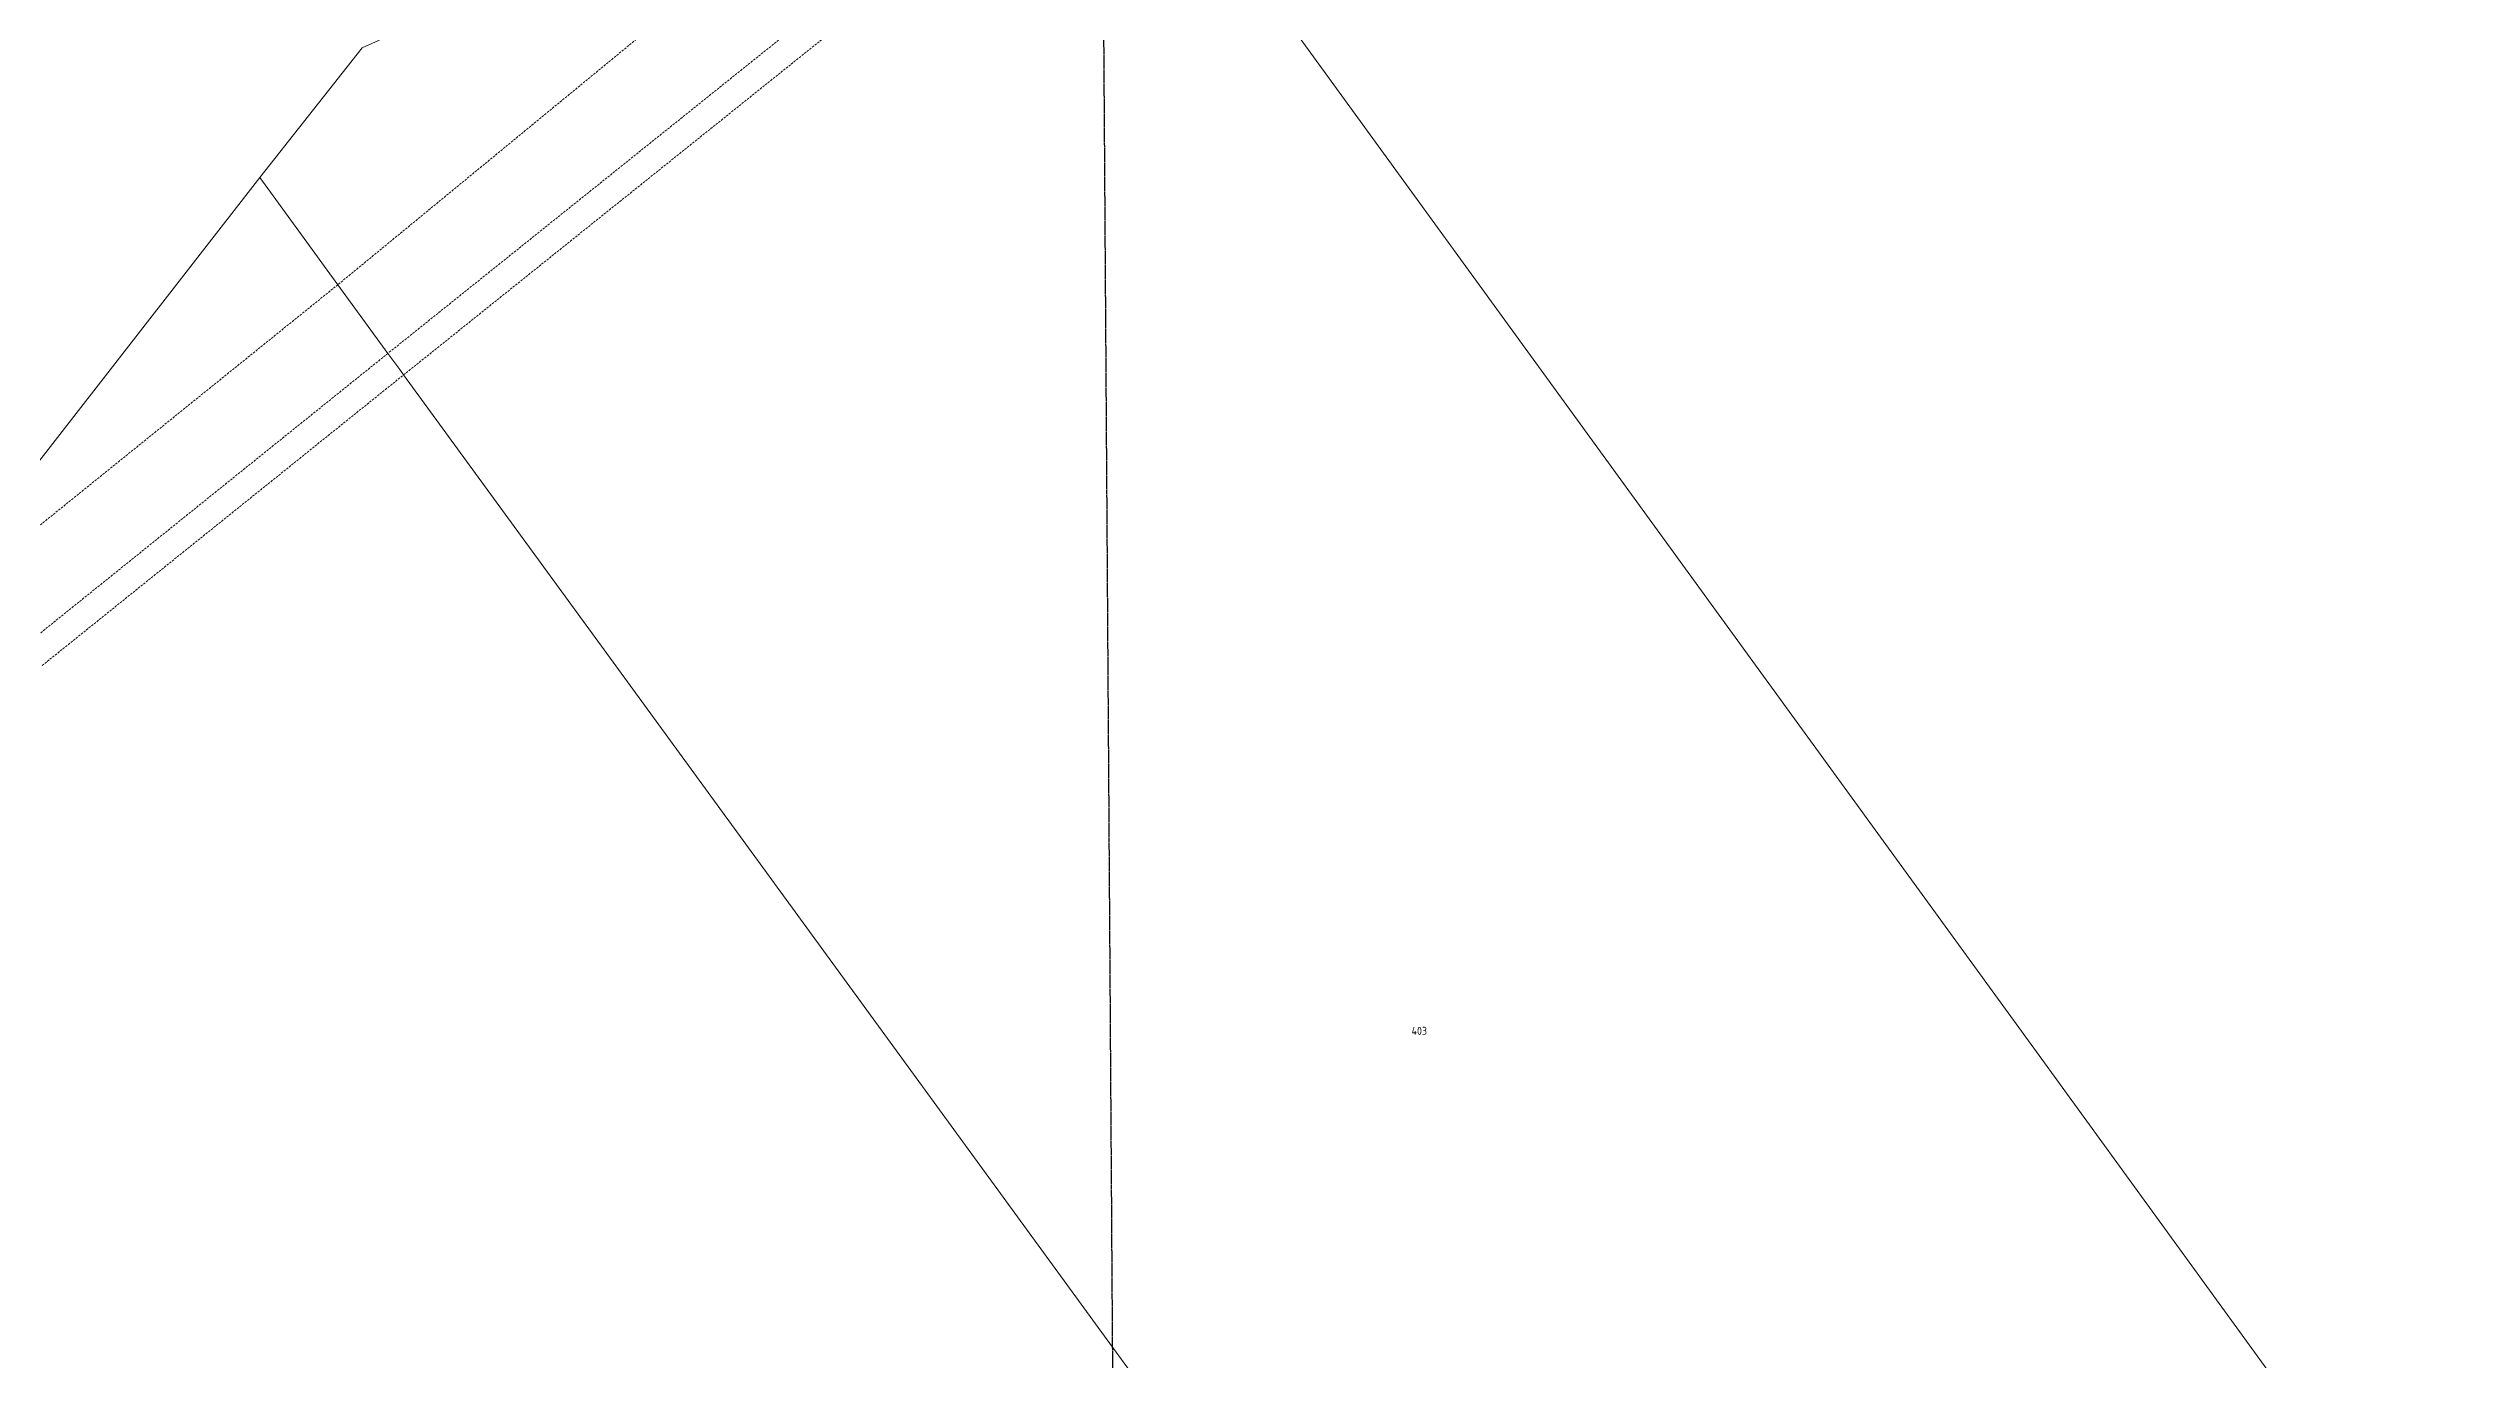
# Model space of a CAD drawing. Extents: x 294483 to 298733, y 6233899 to 6239242.
# Drawn here: x 296887 to 297427, y 6235681 to 6235976 of the extents above; entities that cross this region are included whole.
import ezdxf

# ---------------------------------------------------------------- set-up
doc = ezdxf.new("R2010")
doc.units = 0
doc.linetypes.add('Cable Exist OH', pattern=[1, 1, 0])
doc.linetypes.add('DASHED', pattern=[0.75, 0.5, -0.25])
doc.layers.add('Cadastre Easements_SP_EXT', color=9, linetype='Continuous', lineweight=5)
doc.layers.add('Cadastre Land Parcels_SP_EXT', color=9, linetype='Continuous', lineweight=5)
doc.layers.add('Mains_HV_EXT', color=1, linetype='Continuous', lineweight=25, true_color=0xff0000)
doc.styles.get("Standard").update_dxf_attribs({"font": 'isocp.shx'})

msp = doc.modelspace()

# ---------------------------------------------------------------- linework, layer by layer
at = {"layer": 'Cadastre Easements_SP_EXT', "linetype": 'DASHED'}
for points in [[(296885.50059, 6235836.73353), (296966.82039, 6235902.09879), (297128.99366, 6236032.10371), (297211.1332, 6236097.57868), (297366.7133, 6236222.17092), (297436.2638, 6236280.19578), (297497.9647, 6236327.29097), (297688.00941, 6236624.26443), (297684.21045, 6236629.47261), (297672.62573, 6236645.34882), (297479.30122, 6236344.53723), (297421.8442, 6236300.20139), (297421.84009, 6236300.19836), (297387.70831, 6236272.64806), (297240.77352, 6236154.15948), (297114.03088, 6236052.15996), (297108.97917, 6236048.25302), (297087.25206, 6236031.26904), (297031.33757, 6235987.57246), (296952.03074, 6235922.37751), (296870.81957, 6235856.84129)], [(296885.50059, 6235836.73353), (296966.82039, 6235902.09879), (297128.99366, 6236032.10371), (297211.1332, 6236097.57868), (297366.7133, 6236222.17092), (297436.2638, 6236280.19578), (297497.9647, 6236327.29097), (297688.00941, 6236624.26443), (297684.21045, 6236629.47261), (297682.94124, 6236627.45508), (297493.15254, 6236331.91637), (297432.73058, 6236285.09731), (297432.5343, 6236284.9428), (297362.35039, 6236228.06423), (297207.17994, 6236102.67195), (297125.47321, 6236036.94876), (296963.28934, 6235906.93951), (296881.72543, 6235841.31933)]]:
    msp.add_lwpolyline(points, dxfattribs=at)
at = {"layer": 'Cadastre Land Parcels_SP_EXT', "linetype": 'Continuous'}
for points in [[(296872.8561, 6235867.40742), (296934.44496, 6235946.48799), (296957.52645, 6235975.61126), (297019.08457, 6236003.37694), (297114.44908, 6236043.13465), (297119.46108, 6236045.22443), (297114.031, 6236052.15995), (297113.59358, 6236052.73844), (297108.71886, 6236058.96474), (297079.53111, 6236096.30117), (297075.46896, 6236101.4886), (297019.34277, 6236173.19366), (297010.61329, 6236184.34927), (297003.57, 6236276.96037), (296998.42207, 6236267.49129), (296995.29792, 6236289.11043), (296995.29792, 6236289.11043), (296998.41871, 6236319.2285), (296947.64247, 6236332.96988), (296940.47101, 6236334.90975), (296894.13534, 6236331.66317), (296866.14671, 6236327.39397)], [(297009.06597, 6236287.88305), (297003.57, 6236276.96002), (297010.61303, 6236184.3491), (297019.34303, 6236173.1941), (297075.46896, 6236101.48904), (297079.53102, 6236096.30109), (297108.71903, 6236058.9651), (297113.59402, 6236052.73809), (297114.031, 6236052.16004), (297119.46099, 6236045.22407), (297125.47299, 6236036.94907), (297128.99402, 6236032.10403), (297263.90699, 6235846.41102), (297335.24203, 6235748.22808), (297399.40499, 6235659.91808)], [(297171.26197, 6235621.80502), (297011.91797, 6235840.26908), (296966.82001, 6235902.09909), (296965.95798, 6235903.28009), (296963.28901, 6235906.9391), (296952.03101, 6235922.37708), (296934.44496, 6235946.48808), (296872.85601, 6235867.40707), (296870.82004, 6235856.84107), (296866.80903, 6235836.02708), (296865.26904, 6235828.03007), (296863.54399, 6235819.08303), (296863.53003, 6235819.00609), (296847.86, 6235737.68806), (296799.94998, 6235679.84609)]]:
    msp.add_lwpolyline(points, dxfattribs=at)
msp.add_lwpolyline([(297128.99375, 6236032.10368), (297125.47335, 6236036.94863), (297119.46108, 6236045.22443), (297114.44908, 6236043.13465), (297036.23806, 6235981.57645), (297019.08457, 6236003.37694), (296957.52645, 6235975.61126), (296934.44496, 6235946.48799), (296952.03084, 6235922.37743), (296963.28936, 6235906.93954), (296965.95842, 6235903.27983), (296966.82046, 6235902.09882), (297011.91779, 6235840.26899), (297171.26224, 6235621.80458), (297406.3035, 6235304.5798), (297465.02985, 6235225.05704), (297513.76313, 6235319.02881), (297514.36733, 6235320.1766), (297516.61469, 6235324.51064), (297569.3876, 6235425.9437), (297399.4049, 6235659.91834), (297335.24176, 6235748.22835), (297263.90708, 6235846.41138), (297128.99375, 6236032.10368)], close=True, dxfattribs=at)
at = {"layer": 'Mains_HV_EXT', "linetype": 'Cable Exist OH'}
msp.add_line((297123.77936, 6236048.8815), (297126.49404, 6235640.86708), dxfattribs=at)

# ---------------------------------------------------------------- texts
at = {"layer": 'Cadastre Land Parcels_SP_EXT'}
msp.add_text('403', height=1.8, dxfattribs=at).set_placement((297193.52046, 6235753.69948))

doc.saveas('drawing.dxf')
